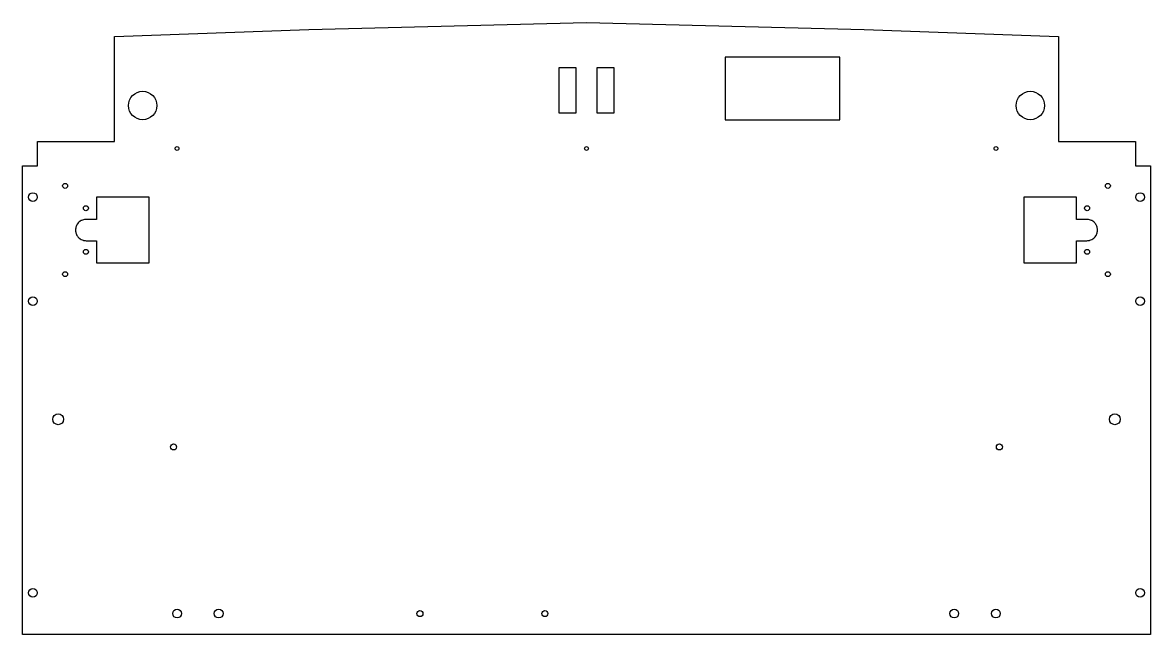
# Model space of a CAD drawing. Header units: inches. Extents: x 0 to 40.6, y 0 to 22.
import ezdxf

# ---------------------------------------------------------------- set-up
doc = ezdxf.new("R2010")
doc.units = ezdxf.units.IN
doc.header["$MEASUREMENT"] = 0
doc.layers.add('CUT', color=7, linetype='Continuous')

msp = doc.modelspace()

# ---------------------------------------------------------------- linework, layer by layer
at = {"layer": 'CUT'}
for points in [[(0, 0), (0, 16.875), (0.533, 16.875), (0.533, 17.75), (3.316, 17.75), (3.316, 21.533), (10.316, 21.783), (20.316, 22.033), (30.316, 21.783), (37.316, 21.533), (37.316, 17.75), (40.098, 17.75), (40.098, 16.875), (40.631, 16.875), (40.631, 0)], [(25.316, 20.783), (25.316, 18.533), (29.441, 18.533), (29.441, 20.783)], [(19.316, 18.783), (19.941, 18.783), (19.941, 20.408), (19.316, 20.408)], [(21.316, 20.408), (20.691, 20.408), (20.691, 18.783), (21.316, 18.783)], [(2.658, 14.179), (2.658, 13.375), (4.566, 13.375), (4.566, 15.75), (2.658, 15.75), (2.658, 14.946), (2.272, 14.946), (2.253, 14.944), (2.234, 14.942), (2.197, 14.934), (2.16, 14.923), (2.125, 14.908), (2.108, 14.9), (2.075, 14.88), (2.06, 14.868), (2.03, 14.844), (2.004, 14.816), (1.98, 14.787), (1.969, 14.771), (1.95, 14.738), (1.942, 14.72), (1.928, 14.685), (1.922, 14.666), (1.914, 14.629), (1.909, 14.591), (1.908, 14.572), (1.909, 14.534), (1.911, 14.515), (1.914, 14.496), (1.922, 14.459), (1.928, 14.44), (1.942, 14.405), (1.959, 14.371), (1.98, 14.338), (1.992, 14.323), (2.004, 14.309), (2.03, 14.281), (2.06, 14.257), (2.075, 14.245), (2.108, 14.225), (2.143, 14.209), (2.179, 14.196), (2.197, 14.191), (2.216, 14.186), (2.234, 14.183), (2.253, 14.181), (2.292, 14.179)], [(37.973, 14.179), (38.339, 14.179), (38.378, 14.181), (38.397, 14.183), (38.415, 14.186), (38.434, 14.191), (38.453, 14.196), (38.489, 14.209), (38.523, 14.225), (38.556, 14.245), (38.586, 14.268), (38.6, 14.281), (38.627, 14.309), (38.639, 14.323), (38.662, 14.354), (38.672, 14.371), (38.689, 14.405), (38.697, 14.422), (38.709, 14.459), (38.717, 14.496), (38.72, 14.515), (38.722, 14.534), (38.723, 14.572), (38.722, 14.591), (38.72, 14.61), (38.717, 14.629), (38.709, 14.666), (38.697, 14.703), (38.689, 14.72), (38.681, 14.738), (38.662, 14.771), (38.639, 14.802), (38.627, 14.816), (38.6, 14.844), (38.586, 14.857), (38.556, 14.88), (38.523, 14.9), (38.506, 14.908), (38.471, 14.923), (38.434, 14.934), (38.397, 14.942), (38.378, 14.944), (38.358, 14.946), (37.973, 14.946), (37.973, 15.75), (36.066, 15.75), (36.066, 13.375), (37.973, 13.375)]]:
    msp.add_lwpolyline(points, close=True, dxfattribs=at)
for centre, radius in [((4.327, 19.045), 0.512), ((36.304, 19.045), 0.512), ((5.565, 17.5), 0.0689), ((20.316, 17.5), 0.0689), ((35.065, 17.5), 0.0689), ((0.375, 15.75), 0.157), ((1.533, 16.152), 0.0886), ((39.098, 16.152), 0.0886), ((40.256, 15.75), 0.157), ((2.283, 15.348), 0.0886), ((38.348, 15.348), 0.0886), ((2.283, 13.777), 0.0886), ((38.348, 13.777), 0.0886), ((1.533, 12.973), 0.0886), ((39.098, 12.973), 0.0886), ((0.375, 12), 0.157), ((40.256, 12), 0.157), ((1.283, 7.75), 0.197), ((39.348, 7.75), 0.197), ((5.44, 6.75), 0.108), ((35.19, 6.75), 0.108), ((0.375, 1.5), 0.157), ((40.256, 1.5), 0.157), ((5.565, 0.75), 0.157), ((7.065, 0.75), 0.157), ((14.315, 0.75), 0.108), ((18.815, 0.75), 0.108), ((33.565, 0.75), 0.157), ((35.065, 0.75), 0.157)]:
    msp.add_circle(centre, radius, dxfattribs=at)

doc.saveas('drawing.dxf')
